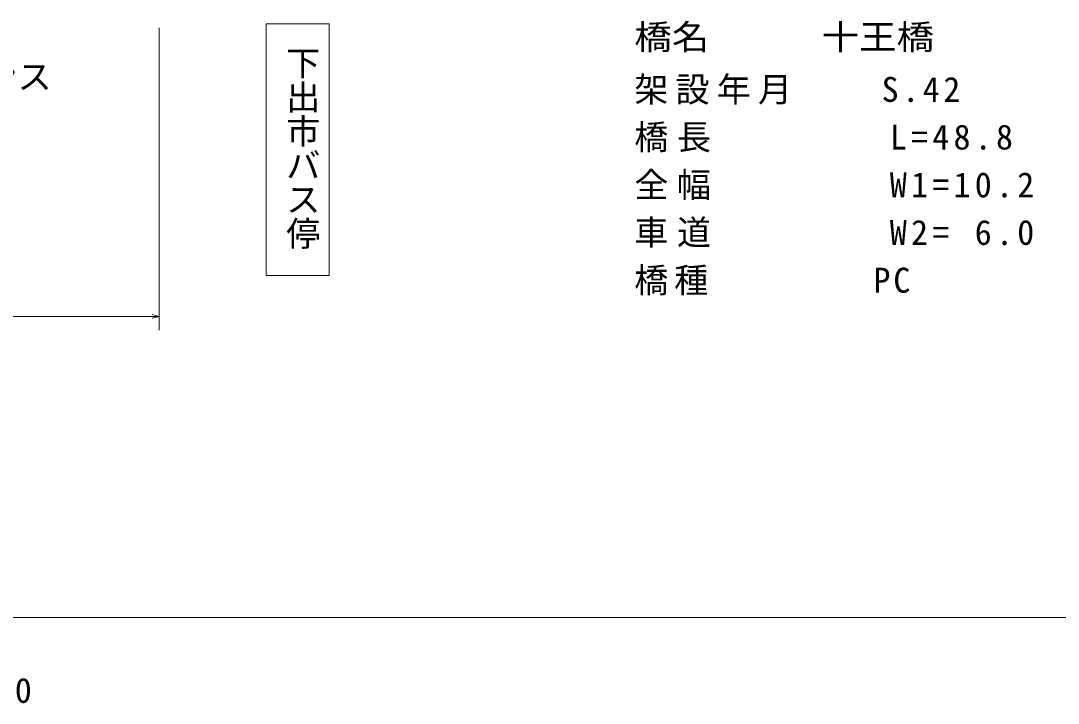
# Model space of a CAD drawing. Units: millimetres, scale not verified. Extents: x 40000 to 680000, y 20000 to 380000.
# Drawn here: x 470142 to 546287, y 198715 to 248805 of the extents above; entities that cross this region are included whole.
import ezdxf
from ezdxf.enums import TextEntityAlignment as Align

# ---------------------------------------------------------------- set-up
doc = ezdxf.new("R2010")
doc.units = ezdxf.units.MM
doc.header["$LTSCALE"] = 1000
doc.layers.add('S-BGD', color=7, linetype='Continuous', lineweight=13)
doc.layers.add('S-BGD-HTXT', color=7, linetype='Continuous', lineweight=13)
doc.styles.add('@ＭＳ ゴシック', font='')
doc.styles.add('ＭＳ ゴシック', font='')
doc.styles.get('@ＭＳ ゴシック').set_extended_font_data('@MS Gothic')
doc.styles.get('ＭＳ ゴシック').set_extended_font_data('MS Gothic')

msp = doc.modelspace()

# ---------------------------------------------------------------- linework, layer by layer
at = {"layer": 'S-BGD'}
for p, q in [((480296, 226107), (480296, 248296)), ((488162, 230118), (488162, 248574)), ((488162, 248574), (492777, 248574)), ((492777, 248574), (492777, 230118)), ((492777, 230118), (488162, 230118)), ((68546, 227107), (480296, 227107)), ((479796, 227251), (480296, 227107)), ((480296, 227107), (479796, 226965))]:
    msp.add_line(p, q, dxfattribs=at)
at = {"layer": 'S-BGD-HTXT'}
msp.add_line((40000, 205000), (579000, 205000), dxfattribs=at)

# ---------------------------------------------------------------- texts
at = {"layer": 'S-BGD', "style": 'ＭＳ ゴシック', "width": 1.1}
msp.add_text('橋名\u3000\u3000\u3000十王橋', height=1833, dxfattribs=at).set_placement((515173, 246147), align=Align.BOTTOM_LEFT)
at = {"layer": 'S-BGD', "style": '@ＭＳ ゴシック'}
msp.add_text('下出市バス停', height=1833, rotation=270, dxfattribs=at).set_placement((489375, 246968), align=Align.BOTTOM_LEFT)
at = {"layer": 'S-BGD', "style": 'ＭＳ ゴシック'}
msp.add_text('ガードフェンス', height=1833, dxfattribs=at).set_placement((454902, 243233), align=Align.BOTTOM_LEFT)
at = {"layer": 'S-BGD', "char_height": 1833, "attachment_point": 7, "style": 'ＭＳ ゴシック'}
for s, insert in [('\\T1.21;架設年月\u3000\u3000S.42', (515173, 242647)), ('\\T1.25;橋長\u3000\u3000\u3000\u3000L=48.8', (515173, 239147)), ('\\T1.25;全幅\u3000\u3000\u3000\u3000W1=10.2', (515173, 235647)), ('\\T1.25;車道\u3000\u3000\u3000\u3000W2=\\~6.0', (515173, 232147)), ('\\T1.17;橋種\u3000\u3000\u3000\u3000PC', (515173, 228647))]:
    msp.add_mtext(s, dxfattribs=dict(at, insert=insert))
at = {"layer": 'S-BGD-HTXT', "style": 'ＭＳ ゴシック'}
msp.add_text('400.0', height=1833, dxfattribs=at).set_placement((464719, 198195), align=Align.BOTTOM_LEFT)

doc.saveas('drawing.dxf')
